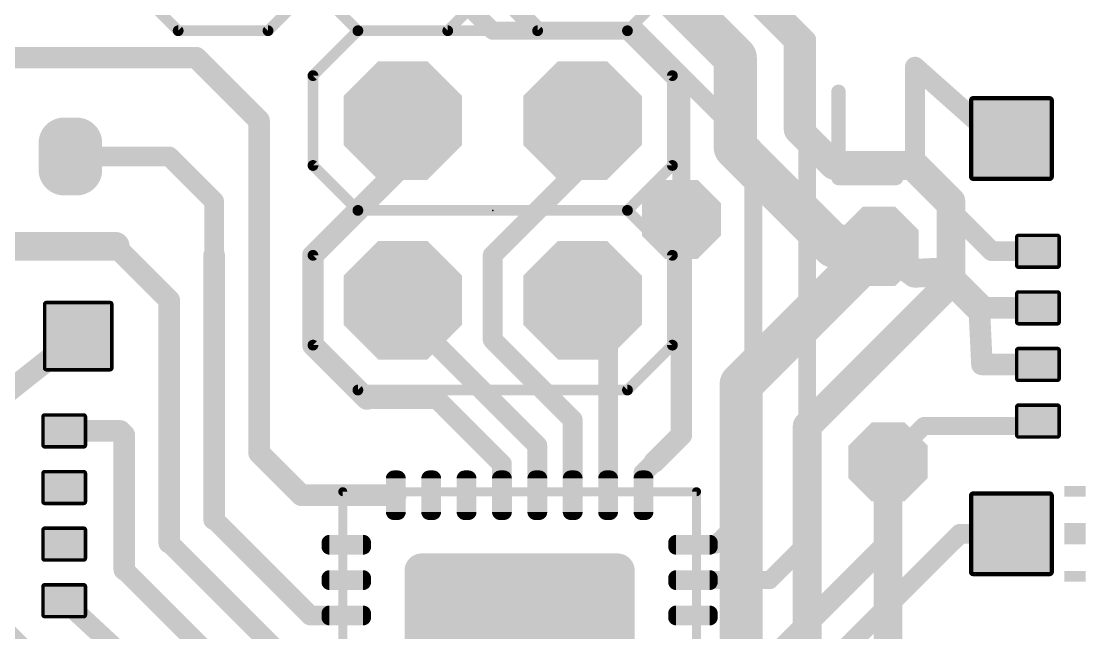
# Model space of a CAD drawing. Extents: x -20 to 130, y -23 to 56.
# Drawn here: x 12.9 to 27.94, y 35.18 to 43.82 of the extents above; entities that cross this region are included whole.
import ezdxf

# ---------------------------------------------------------------- set-up
doc = ezdxf.new("R2010")
doc.units = 0
for name, color, linetype in [('1', 22, 'CONTINUOUS'), ('16', 175, 'CONTINUOUS'), ('17', 82, 'CONTINUOUS'), ('18', 2, 'CONTINUOUS'), ('21', 253, 'CONTINUOUS'), ('23', 7, 'CONTINUOUS')]:
    doc.layers.add(name, color=color, linetype=linetype)

# ---------------------------------------------------------------- blocks, each defined once
blk = doc.blocks.new('RECT176000X143744R80')
at = {"const_width": 0.3594}
blk.add_lwpolyline([(0.3703, -0.0898), (0.3703, 0.0898, 0.4142), (0.1906, 0.2695), (-0.1906, 0.2695, 0.4142), (-0.3703, 0.0898), (-0.3703, -0.0898, 0.4142), (-0.1906, -0.2695), (0.1906, -0.2695, 0.4142)], format="xyb", close=True, dxfattribs=at)
blk.add_solid([(-0.216, -0.1152), (0.216, -0.1152), (-0.216, 0.1152), (0.216, 0.1152)])
blk = doc.blocks.new('OCTAGONP')
at = {"const_width": 0.5}
blk.add_lwpolyline([(-0.25, -0.1036), (-0.25, 0.1036), (-0.1036, 0.25), (0.1036, 0.25), (0.25, 0.1036), (0.25, -0.1036), (0.1036, -0.25), (-0.1036, -0.25), (-0.25, -0.1036), (-0.25, 0.1036)], dxfattribs=at)
blk = doc.blocks.new('RECT192000X192000R10')
at = {"const_width": 0.06}
blk.add_lwpolyline([(0.57, -0.54), (0.57, 0.54, 0.4142), (0.54, 0.57), (-0.54, 0.57, 0.4142), (-0.57, 0.54), (-0.57, -0.54, 0.4142), (-0.54, -0.57), (0.54, -0.57, 0.4142)], format="xyb", close=True, dxfattribs=at)
blk.add_solid([(-0.555, -0.555), (0.555, -0.555), (-0.555, 0.555), (0.555, 0.555)])
blk = doc.blocks.new('RECT80000X104000R20')
at = {"const_width": 0.05}
blk.add_lwpolyline([(0.225, -0.275), (0.225, 0.275, 0.4142), (0.2, 0.3), (-0.2, 0.3, 0.4142), (-0.225, 0.275), (-0.225, -0.275, 0.4142), (-0.2, -0.3), (0.2, -0.3, 0.4142)], format="xyb", close=True, dxfattribs=at)
blk.add_solid([(-0.2125, -0.2875), (0.2125, -0.2875), (-0.2125, 0.2875), (0.2125, 0.2875)])
blk = doc.blocks.new('RECT')
blk.add_solid([(-0.5, -0.5), (0.5, -0.5), (-0.5, 0.5), (0.5, 0.5)])
blk = doc.blocks.new('RECT44800X112000R80')
at = {"const_width": 0.112}
blk.add_lwpolyline([(0.084, -0.238), (0.084, 0.238, 0.4142), (0.028, 0.294), (-0.028, 0.294, 0.4142), (-0.084, 0.238), (-0.084, -0.238, 0.4142), (-0.028, -0.294), (0.028, -0.294, 0.4142)], format="xyb", close=True, dxfattribs=at)
blk.add_solid([(-0.0534, -0.2634), (0.0534, -0.2634), (-0.0534, 0.2634), (0.0534, 0.2634)])
blk = doc.blocks.new('RECT520640X520640R15')
at = {"const_width": 0.2441}
blk.add_lwpolyline([(1.505, -1.383), (1.505, 1.383, 0.4142), (1.383, 1.505), (-1.383, 1.505, 0.4142), (-1.505, 1.383), (-1.505, -1.383, 0.4142), (-1.383, -1.505), (1.383, -1.505, 0.4142)], format="xyb", close=True, dxfattribs=at)
blk.add_solid([(-1.4083, -1.4083), (1.4083, -1.4083), (-1.4083, 1.4083), (1.4083, 1.4083)])
blk = doc.blocks.new('RECT160000X160000R10')
at = {"const_width": 0.05}
blk.add_lwpolyline([(0.475, -0.45), (0.475, 0.45, 0.4142), (0.45, 0.475), (-0.45, 0.475, 0.4142), (-0.475, 0.45), (-0.475, -0.45, 0.4142), (-0.45, -0.475), (0.45, -0.475, 0.4142)], format="xyb", close=True, dxfattribs=at)
blk.add_solid([(-0.4625, -0.4625), (0.4625, -0.4625), (-0.4625, 0.4625), (0.4625, 0.4625)])
blk = doc.blocks.new('OCTAGONV')
at = {"const_width": 0.5}
blk.add_lwpolyline([(-0.25, -0.1036), (-0.25, 0.1036), (-0.1036, 0.25), (0.1036, 0.25), (0.25, 0.1036), (0.25, -0.1036), (0.1036, -0.25), (-0.1036, -0.25), (-0.25, -0.1036), (-0.25, 0.1036)], dxfattribs=at)

msp = doc.modelspace()

# ---------------------------------------------------------------- linework, layer by layer
at = {"layer": '1'}
for points, const_width in [([(24.003, 43.561), (21.336, 46.228)], 0.254), ([(19.558, 43.688), (18.288, 44.958)], 0.254), ([(21.59, 43.688), (19.558, 43.688)], 0.254), ([(23.241, 42.037), (21.59, 43.688)], 0.254), ([(24.003, 36.449), (24.003, 43.561)], 0.254), ([(12.065, 43.307), (15.367, 43.307)], 0.3048), ([(15.367, 43.307), (16.256, 42.418)], 0.3048), ([(25.527, 41.656), (25.527, 43.18)], 0.2794), ([(25.527, 43.18), (26.67, 42.164)], 0.2794), ([(16.256, 42.418), (16.256, 37.719)], 0.3048), ([(18.288, 41.783), (18.288, 42.418)], 0.3048), ([(20.828, 41.783), (20.828, 42.418)], 0.3048), ([(26.67, 42.164), (26.89, 42.164)], 0.2794), ([(23.241, 36.957), (23.241, 42.037)], 0.254), ([(14.986, 41.91), (13.589, 41.91)], 0.2794), ([(15.621, 41.275), (14.986, 41.91)], 0.2794), ([(17.018, 40.513), (18.288, 41.783)], 0.3048), ([(19.558, 40.513), (20.828, 41.783)], 0.2794), ([(26.613, 40.57), (25.527, 41.656)], 0.2794), ([(15.621, 40.513), (15.621, 41.275)], 0.2794), ([(22.225, 37.973), (22.225, 41.021)], 0.3048), ([(22.225, 41.021), (22.225, 39.497)], 0.254), ([(12.446, 40.64), (14.224, 40.64)], 0.4064), ([(14.224, 40.64), (14.986, 39.878)], 0.3048), ([(25.019, 40.64), (25.527, 40.259)], 0.4064), ([(15.621, 36.7792), (15.621, 40.513)], 0.3048), ([(17.018, 39.243), (17.018, 40.513)], 0.3048), ([(19.558, 39.3192), (19.558, 40.513)], 0.2794), ([(27.265, 40.57), (26.613, 40.57)], 0.2794), ([(25.527, 40.259), (25.927, 40.278)], 0.4064), ([(25.927, 40.278), (26.435, 39.77)], 0.4064), ([(14.986, 39.878), (14.986, 36.449)], 0.3048), ([(21.189, 39.517), (20.828, 39.878)], 0.3048), ([(18.288, 39.7256), (18.288, 39.878)], 0.2794), ([(26.435, 39.77), (27.265, 39.77)], 0.3048), ([(26.435, 39.77), (26.473, 38.97)], 0.3048), ([(20.189, 37.8246), (18.288, 39.7256)], 0.2794), ([(21.189, 37.121), (21.189, 39.517)], 0.2794), ([(12.095, 38.1), (13.7, 39.37)], 0.3048), ([(20.689, 38.1882), (19.558, 39.3192)], 0.2794), ([(17.78, 38.481), (17.018, 39.243)], 0.3048), ([(26.473, 38.97), (27.265, 38.97)], 0.3048), ([(18.7706, 38.481), (17.78, 38.481)], 0.2794), ([(19.689, 37.5626), (18.7706, 38.481)], 0.2794), ([(20.689, 37.121), (20.689, 38.1882)], 0.2794), ([(25.146, 37.592), (25.654, 38.1)], 0.254), ([(25.654, 38.1), (27.195, 38.1)], 0.254), ([(27.195, 38.1), (27.265, 38.17)], 0.3048), ([(13.502, 38.03), (14.294, 38.03)], 0.3048), ([(14.294, 38.03), (14.351, 37.973)], 0.3048), ([(14.351, 37.973), (14.351, 36.068)], 0.3048), ([(21.844, 37.592), (22.225, 37.973)], 0.3048), ([(20.189, 37.121), (20.189, 37.8246)], 0.2794), ([(16.256, 37.719), (16.854, 37.121)], 0.3048), ([(19.689, 37.121), (19.689, 37.5626)], 0.2794), ([(21.689, 37.437), (21.844, 37.592)], 0.2794), ([(25.146, 36.449), (25.146, 37.592)], 0.3048), ([(21.689, 37.121), (21.689, 37.437)], 0.2794), ([(16.854, 37.121), (18.189, 37.121)], 0.3048), ([(22.705, 36.421), (23.241, 36.957)], 0.254), ([(16.9792, 35.421), (15.621, 36.7792)], 0.2794), ([(23.507, 33.921), (26.162, 36.576)], 0.2794), ([(26.162, 36.576), (26.89, 36.576)], 0.2794), ([(14.986, 36.449), (16.514, 34.921)], 0.2794), ([(23.475, 35.921), (24.003, 36.449)], 0.254), ([(23.618, 34.921), (25.146, 36.449)], 0.3048), ([(22.389, 36.421), (22.705, 36.421)], 0.254), ([(14.351, 36.068), (15.998, 34.421)], 0.2794), ([(22.389, 35.921), (23.475, 35.921)], 0.254), ([(12.152, 35.63), (13.492, 34.29)], 0.4064), ([(13.502, 35.63), (15.338, 33.921)], 0.2794), ([(13.502, 35.63), (13.531, 35.63)], 0.254), ([(17.489, 35.421), (16.9792, 35.421)], 0.2794)]:
    msp.add_lwpolyline(points, dxfattribs=dict(at, const_width=const_width))
for points, const_width in [([(19.558, 43.7515, 1), (19.558, 43.6245)], 0.127), ([(19.5131, 43.6431, 1), (19.6029, 43.7329)], 0.127), ([(21.6349, 43.7329, 1), (21.5451, 43.6431)], 0.127), ([(21.59, 43.6245, 1), (21.59, 43.7515)], 0.127), ([(24.0665, 43.561, 1), (23.9395, 43.561)], 0.127), ([(23.9581, 43.5161, 1), (24.0479, 43.6059)], 0.127), ([(15.4209, 43.3609, 1), (15.3131, 43.2531)], 0.1524), ([(15.367, 43.2308, 1), (15.367, 43.3832)], 0.1524), ([(25.5734, 43.2322, 1), (25.4806, 43.1278)], 0.1397), ([(25.5968, 43.18, 1), (25.4572, 43.18)], 0.1397), ([(16.3322, 42.418, 1), (16.1798, 42.418)], 0.1524), ([(16.2021, 42.3641, 1), (16.3099, 42.4719)], 0.1524), ([(18.3642, 42.418, 1), (18.2118, 42.418)], 0.1524), ([(20.9042, 42.418, 1), (20.7518, 42.418)], 0.1524), ([(26.67, 42.2339, 1), (26.67, 42.0941)], 0.1397), ([(26.6236, 42.1118, 1), (26.7164, 42.2162)], 0.1397), ([(26.89, 42.0941, 1), (26.89, 42.2339)], 0.1397), ([(23.3045, 42.037, 1), (23.1775, 42.037)], 0.127), ([(23.1961, 41.9921, 1), (23.2859, 42.0819)], 0.127), ([(13.589, 41.9799, 1), (13.589, 41.8402)], 0.1397), ([(15.0354, 41.9594, 1), (14.9366, 41.8606)], 0.1397), ([(14.986, 41.8402, 1), (14.986, 41.9799)], 0.1397), ([(18.2118, 41.783, 1), (18.3642, 41.783)], 0.1524), ([(18.3419, 41.7291, 1), (18.2341, 41.8369)], 0.1524), ([(20.7518, 41.783, 1), (20.9042, 41.783)], 0.1524), ([(20.8774, 41.7336, 1), (20.7786, 41.8324)], 0.1397), ([(25.5764, 41.7054, 1), (25.4776, 41.6066)], 0.1397), ([(25.4572, 41.656, 1), (25.5968, 41.656)], 0.1397), ([(15.6909, 41.275, 1), (15.5511, 41.275)], 0.1397), ([(15.5716, 41.2256, 1), (15.6704, 41.3244)], 0.1397), ([(22.3012, 41.021, 1), (22.1488, 41.021)], 0.1524), ([(22.2885, 41.021, 1), (22.1615, 41.021)], 0.127), ([(14.2779, 40.6939, 1), (14.1701, 40.5861)], 0.1524), ([(14.224, 40.5384, 1), (14.224, 40.7416)], 0.2032), ([(25.08, 40.7213, 1), (24.958, 40.5587)], 0.2032), ([(15.6972, 40.513, 1), (15.5448, 40.513)], 0.1524), ([(17.0942, 40.513, 1), (16.9418, 40.513)], 0.1524), ([(16.9641, 40.5669, 1), (17.0719, 40.4591)], 0.1524), ([(19.5086, 40.5624, 1), (19.6074, 40.4636)], 0.1397), ([(19.6278, 40.513, 1), (19.4882, 40.513)], 0.1397), ([(26.613, 40.6399, 1), (26.613, 40.5001)], 0.1397), ([(26.5636, 40.5206, 1), (26.6624, 40.6194)], 0.1397), ([(27.265, 40.5001, 1), (27.265, 40.6399)], 0.1397), ([(15.5511, 40.513, 1), (15.6909, 40.513)], 0.1397), ([(25.9988, 40.3498, 1), (25.8552, 40.2062)], 0.2032), ([(25.9318, 40.1765, 1), (25.9222, 40.3795)], 0.2032), ([(25.5222, 40.3605, 1), (25.5318, 40.1575)], 0.2032), ([(25.466, 40.1777, 1), (25.588, 40.3403)], 0.2032), ([(15.0622, 39.878, 1), (14.9098, 39.878)], 0.1524), ([(20.8819, 39.9319, 1), (20.7741, 39.8241)], 0.1524), ([(14.9321, 39.8241, 1), (15.0399, 39.9319)], 0.1524), ([(18.3578, 39.878, 1), (18.2182, 39.878)], 0.1397), ([(26.3632, 39.6982, 1), (26.5068, 39.8418)], 0.2032), ([(26.435, 39.8462, 1), (26.435, 39.6938)], 0.1524), ([(26.5111, 39.7736, 1), (26.3589, 39.7664)], 0.1524), ([(27.265, 39.6938, 1), (27.265, 39.8462)], 0.1524), ([(18.3374, 39.775, 1), (18.2386, 39.6762)], 0.1397), ([(18.2182, 39.7256, 1), (18.3578, 39.7256)], 0.1397), ([(21.2588, 39.517, 1), (21.1192, 39.517)], 0.1397), ([(21.1351, 39.4631, 1), (21.2429, 39.5709)], 0.1524), ([(13.7473, 39.3102, 1), (13.6527, 39.4298)], 0.1524), ([(19.6074, 39.3686, 1), (19.5086, 39.2698)], 0.1397), ([(22.1615, 39.497, 1), (22.2885, 39.497)], 0.127), ([(17.0719, 39.2969, 1), (16.9641, 39.1891)], 0.1524), ([(16.9418, 39.243, 1), (17.0942, 39.243)], 0.1524), ([(19.4882, 39.3192, 1), (19.6278, 39.3192)], 0.1397), ([(26.473, 39.0462, 1), (26.473, 38.8938)], 0.1524), ([(27.265, 38.8938, 1), (27.265, 39.0462)], 0.1524), ([(26.3969, 38.9664, 1), (26.5491, 38.9736)], 0.1524), ([(17.78, 38.5509, 1), (17.78, 38.4111)], 0.1397), ([(17.7261, 38.4271, 1), (17.8339, 38.5349)], 0.1524), ([(18.82, 38.5304, 1), (18.7212, 38.4316)], 0.1397), ([(18.7706, 38.4111, 1), (18.7706, 38.5509)], 0.1397), ([(20.7588, 38.1882, 1), (20.6192, 38.1882)], 0.1397), ([(20.6396, 38.1388, 1), (20.7384, 38.2376)], 0.1397), ([(25.654, 38.1635, 1), (25.654, 38.0365)], 0.127), ([(25.6989, 38.0551, 1), (25.6091, 38.1449)], 0.127), ([(27.1411, 38.1539, 1), (27.2489, 38.0461)], 0.1524), ([(27.195, 38.0365, 1), (27.195, 38.1635)], 0.127), ([(27.3189, 38.1161, 1), (27.2111, 38.2239)], 0.1524), ([(13.502, 38.1062, 1), (13.502, 37.9538)], 0.1524), ([(14.3479, 38.0839, 1), (14.2401, 37.9761)], 0.1524), ([(14.4272, 37.973, 1), (14.2748, 37.973)], 0.1524), ([(14.294, 37.9538, 1), (14.294, 38.1062)], 0.1524), ([(14.2971, 37.9191, 1), (14.4049, 38.0269)], 0.1524), ([(22.2789, 37.9191, 1), (22.1711, 38.0269)], 0.1524), ([(20.2588, 37.8246, 1), (20.1192, 37.8246)], 0.1397), ([(20.1396, 37.7752, 1), (20.2384, 37.874)], 0.1397), ([(22.1488, 37.973, 1), (22.3012, 37.973)], 0.1524), ([(16.3099, 37.7729, 1), (16.2021, 37.6651)], 0.1524), ([(16.1798, 37.719, 1), (16.3322, 37.719)], 0.1524), ([(19.7588, 37.5626, 1), (19.6192, 37.5626)], 0.1397), ([(19.6396, 37.5132, 1), (19.7384, 37.612)], 0.1397), ([(21.7901, 37.6459, 1), (21.8979, 37.5381)], 0.1524), ([(21.8934, 37.5426, 1), (21.7946, 37.6414)], 0.1397), ([(25.2222, 37.592, 1), (25.0698, 37.592)], 0.1524), ([(25.1011, 37.6369, 1), (25.1909, 37.5471)], 0.127), ([(21.6396, 37.4864, 1), (21.7384, 37.3876)], 0.1397), ([(21.7588, 37.437, 1), (21.6192, 37.437)], 0.1397), ([(16.854, 37.1972, 1), (16.854, 37.0448)], 0.1524), ([(16.8001, 37.0671, 1), (16.9079, 37.1749)], 0.1524), ([(18.189, 37.0448, 1), (18.189, 37.1972)], 0.1524), ([(19.6192, 37.121, 1), (19.7588, 37.121)], 0.1397), ([(20.1192, 37.121, 1), (20.2588, 37.121)], 0.1397), ([(20.6192, 37.121, 1), (20.7588, 37.121)], 0.1397), ([(21.1192, 37.121, 1), (21.2588, 37.121)], 0.1397), ([(21.6192, 37.121, 1), (21.7588, 37.121)], 0.1397), ([(23.1775, 36.957, 1), (23.3045, 36.957)], 0.127), ([(23.2859, 36.9121, 1), (23.1961, 37.0019)], 0.127), ([(15.6704, 36.8286, 1), (15.5716, 36.7298)], 0.1397), ([(15.5448, 36.7792, 1), (15.6972, 36.7792)], 0.1524), ([(26.162, 36.6459, 1), (26.162, 36.5061)], 0.1397), ([(26.2114, 36.5266, 1), (26.1126, 36.6254)], 0.1397), ([(26.89, 36.5061, 1), (26.89, 36.6459)], 0.1397), ([(15.0354, 36.4984, 1), (14.9366, 36.3996)], 0.1397), ([(24.0479, 36.4041, 1), (23.9581, 36.4939)], 0.127), ([(25.1999, 36.3951, 1), (25.0921, 36.5029)], 0.1524), ([(14.9098, 36.449, 1), (15.0622, 36.449)], 0.1524), ([(22.389, 36.4845, 1), (22.389, 36.3575)], 0.127), ([(22.6601, 36.4659, 1), (22.7499, 36.3761)], 0.127), ([(22.705, 36.3575, 1), (22.705, 36.4845)], 0.127), ([(23.9395, 36.449, 1), (24.0665, 36.449)], 0.127), ([(25.0698, 36.449, 1), (25.2222, 36.449)], 0.1524), ([(14.2748, 36.068, 1), (14.4272, 36.068)], 0.1524), ([(14.4004, 36.1174, 1), (14.3016, 36.0186)], 0.1397), ([(22.389, 35.9845, 1), (22.389, 35.8575)], 0.127), ([(23.4301, 35.9659, 1), (23.5199, 35.8761)], 0.127), ([(23.475, 35.8575, 1), (23.475, 35.9845)], 0.127), ([(13.5496, 35.6811, 1), (13.4544, 35.5789)], 0.1397), ([(13.502, 35.6935, 1), (13.502, 35.5665)], 0.127), ([(13.531, 35.5665, 1), (13.531, 35.6935)], 0.127), ([(16.9792, 35.4909, 1), (16.9792, 35.3511)], 0.1397), ([(16.9298, 35.3716, 1), (17.0286, 35.4704)], 0.1397), ([(17.489, 35.3511, 1), (17.489, 35.4909)], 0.1397)]:
    msp.add_lwpolyline(points, format="xyb", dxfattribs=dict(at, const_width=const_width))
at = {"layer": '16'}
for points, const_width in [([(22.987, 43.307), (21.717, 44.577)], 0.6096), ([(23.876, 43.561), (22.86, 44.577)], 0.4064), ([(20.193, 43.688), (19.558, 44.323)], 0.254), ([(21.463, 43.688), (20.193, 43.688)], 0.254), ([(22.225, 42.926), (21.463, 43.688)], 0.254), ([(23.876, 42.291), (23.876, 43.561)], 0.4064), ([(22.987, 42.037), (22.987, 43.307)], 0.6096), ([(22.225, 41.021), (22.225, 42.926)], 0.254), ([(24.384, 41.783), (23.876, 42.291)], 0.4064), ([(24.384, 40.64), (22.987, 42.037)], 0.6096), ([(25.527, 41.783), (24.384, 41.783)], 0.4064), ([(26.035, 41.275), (25.527, 41.783)], 0.4064), ([(26.035, 40.132), (26.035, 41.275)], 0.4064), ([(23.0708, 38.6918), (25.019, 40.64)], 0.6096), ([(25.019, 40.64), (24.384, 40.64)], 0.6096), ([(24.003, 38.1), (26.035, 40.132)], 0.4064), ([(23.0708, 29.6749), (23.0708, 38.6918)], 0.6096), ([(24.003, 30.226), (24.003, 38.1)], 0.4064), ([(25.146, 37.592), (25.146, 30.607)], 0.4064)]:
    msp.add_lwpolyline(points, dxfattribs=dict(at, const_width=const_width))
for points, const_width in [([(20.193, 43.7515, 1), (20.193, 43.6245)], 0.127), ([(20.1481, 43.6431, 1), (20.2379, 43.7329)], 0.127), ([(21.5079, 43.7329, 1), (21.4181, 43.6431)], 0.127), ([(21.463, 43.6245, 1), (21.463, 43.7515)], 0.127), ([(23.9776, 43.561, 1), (23.7744, 43.561)], 0.2032), ([(23.8042, 43.4892, 1), (23.9478, 43.6328)], 0.2032), ([(23.1394, 43.307, 1), (22.8346, 43.307)], 0.3048), ([(22.8792, 43.1992, 1), (23.0948, 43.4148)], 0.3048), ([(22.2885, 42.926, 1), (22.1615, 42.926)], 0.127), ([(22.1801, 42.8811, 1), (22.2699, 42.9709)], 0.127), ([(23.9478, 42.3628, 1), (23.8042, 42.2192)], 0.2032), ([(23.0948, 42.1448, 1), (22.8792, 41.9292)], 0.3048), ([(23.7744, 42.291, 1), (23.9776, 42.291)], 0.2032), ([(22.8346, 42.037, 1), (23.1394, 42.037)], 0.3048), ([(24.384, 41.8846, 1), (24.384, 41.6814)], 0.2032), ([(25.5988, 41.8548, 1), (25.4552, 41.7112)], 0.2032), ([(25.527, 41.6814, 1), (25.527, 41.8846)], 0.2032), ([(24.3122, 41.7112, 1), (24.4558, 41.8548)], 0.2032), ([(26.1366, 41.275, 1), (25.9334, 41.275)], 0.2032), ([(25.9632, 41.2032, 1), (26.1068, 41.3468)], 0.2032), ([(22.1615, 41.021, 1), (22.2885, 41.021)], 0.127), ([(24.384, 40.7924, 1), (24.384, 40.4876)], 0.3048), ([(25.1268, 40.5322, 1), (24.9112, 40.7478)], 0.3048), ([(25.019, 40.4876, 1), (25.019, 40.7924)], 0.3048), ([(24.2762, 40.5322, 1), (24.4918, 40.7478)], 0.3048), ([(26.1068, 40.0602, 1), (25.9632, 40.2038)], 0.2032), ([(25.9334, 40.132, 1), (26.1366, 40.132)], 0.2032), ([(23.2232, 38.6918, 1), (22.9184, 38.6918)], 0.3048), ([(22.963, 38.7996, 1), (23.1786, 38.584)], 0.3048), ([(24.1046, 38.1, 1), (23.9014, 38.1)], 0.2032), ([(23.9312, 38.1718, 1), (24.0748, 38.0282)], 0.2032), ([(25.2476, 37.592, 1), (25.0444, 37.592)], 0.2032)]:
    msp.add_lwpolyline(points, format="xyb", dxfattribs=dict(at, const_width=const_width))
at = {"layer": '21'}
for points, const_width in [([(15.113, 43.688), (14.478, 44.323)], 0.1524), ([(17.018, 44.323), (16.383, 43.688)], 0.1524), ([(17.653, 43.688), (17.018, 44.323)], 0.1524), ([(19.558, 44.323), (18.923, 43.688)], 0.1524), ([(20.193, 43.688), (19.558, 44.323)], 0.1524), ([(22.098, 44.323), (21.463, 43.688)], 0.1524), ([(16.383, 43.688), (15.113, 43.688)], 0.1524), ([(17.018, 43.053), (17.653, 43.688)], 0.1524), ([(18.923, 43.688), (17.653, 43.688)], 0.1524), ([(17.653, 43.688), (21.463, 43.688)], 0.1524), ([(21.463, 43.688), (20.193, 43.688)], 0.1524), ([(22.098, 43.053), (21.463, 43.688)], 0.1524), ([(17.018, 41.783), (17.018, 43.053)], 0.1524), ([(22.098, 41.783), (22.098, 43.053)], 0.1524), ([(24.4459, 42.8254), (24.4459, 41.6052)], 0.2032), ([(17.653, 41.148), (17.018, 41.783)], 0.1524), ([(21.463, 41.148), (22.098, 41.783)], 0.1524), ([(24.4459, 41.6052), (25.2594, 41.6052)], 0.2032), ([(17.018, 40.513), (17.653, 41.148)], 0.1524), ([(17.653, 41.148), (21.463, 41.148)], 0.1524), ([(22.098, 40.513), (21.463, 41.148)], 0.1524), ([(17.018, 39.243), (17.018, 40.513)], 0.1524), ([(22.098, 39.243), (22.098, 40.513)], 0.1524), ([(17.653, 38.608), (17.018, 39.243)], 0.1524), ([(21.463, 38.608), (22.098, 39.243)], 0.1524), ([(21.463, 38.608), (17.653, 38.608)], 0.1524), ([(22.439, 37.171), (17.439, 37.171)], 0.127), ([(17.439, 37.171), (17.439, 32.4885)], 0.127), ([(22.439, 32.171), (22.439, 37.171)], 0.127)]:
    msp.add_lwpolyline(points, dxfattribs=dict(at, const_width=const_width))
for points, const_width in [([(15.113, 43.7261, 1), (15.113, 43.6499)], 0.0762), ([(15.0861, 43.6611, 1), (15.1399, 43.7149)], 0.0762), ([(16.3561, 43.7149, 1), (16.4099, 43.6611)], 0.0762), ([(16.383, 43.6499, 1), (16.383, 43.7261)], 0.0762), ([(17.653, 43.7261, 1), (17.653, 43.6499)], 0.0762), ([(17.653, 43.7261, 1), (17.653, 43.6499)], 0.0762), ([(17.6799, 43.6611, 1), (17.6261, 43.7149)], 0.0762), ([(17.6261, 43.6611, 1), (17.6799, 43.7149)], 0.0762), ([(18.8961, 43.7149, 1), (18.9499, 43.6611)], 0.0762), ([(18.923, 43.6499, 1), (18.923, 43.7261)], 0.0762), ([(20.193, 43.7261, 1), (20.193, 43.6499)], 0.0762), ([(20.1661, 43.6611, 1), (20.2199, 43.7149)], 0.0762), ([(21.4899, 43.7149, 1), (21.4361, 43.6611)], 0.0762), ([(21.4361, 43.7149, 1), (21.4899, 43.6611)], 0.0762), ([(21.463, 43.6499, 1), (21.463, 43.7261)], 0.0762), ([(21.463, 43.6499, 1), (21.463, 43.7261)], 0.0762), ([(17.0561, 43.053, 1), (16.9799, 43.053)], 0.0762), ([(16.9911, 43.0799, 1), (17.0449, 43.0261)], 0.0762), ([(22.1361, 43.053, 1), (22.0599, 43.053)], 0.0762), ([(22.0711, 43.0261, 1), (22.1249, 43.0799)], 0.0762), ([(24.4967, 42.8254, 1), (24.3951, 42.8254)], 0.1016), ([(17.0449, 41.8099, 1), (16.9911, 41.7561)], 0.0762), ([(22.1249, 41.7561, 1), (22.0711, 41.8099)], 0.0762), ([(16.9799, 41.783, 1), (17.0561, 41.783)], 0.0762), ([(22.0599, 41.783, 1), (22.1361, 41.783)], 0.0762), ([(24.4459, 41.656, 1), (24.4459, 41.5544)], 0.1016), ([(25.2594, 41.5544, 1), (25.2594, 41.656)], 0.1016), ([(24.3951, 41.6052, 1), (24.4967, 41.6052)], 0.1016), ([(17.653, 41.1861, 1), (17.653, 41.1099)], 0.0762), ([(17.6799, 41.1211, 1), (17.6261, 41.1749)], 0.0762), ([(21.4899, 41.1749, 1), (21.4361, 41.1211)], 0.0762), ([(21.463, 41.1099, 1), (21.463, 41.1861)], 0.0762), ([(17.6261, 41.1211, 1), (17.6799, 41.1749)], 0.0762), ([(21.4361, 41.1749, 1), (21.4899, 41.1211)], 0.0762), ([(17.0561, 40.513, 1), (16.9799, 40.513)], 0.0762), ([(16.9911, 40.5399, 1), (17.0449, 40.4861)], 0.0762), ([(22.1361, 40.513, 1), (22.0599, 40.513)], 0.0762), ([(22.0711, 40.4861, 1), (22.1249, 40.5399)], 0.0762), ([(16.9799, 39.243, 1), (17.0561, 39.243)], 0.0762), ([(17.0449, 39.2699, 1), (16.9911, 39.2161)], 0.0762), ([(22.0599, 39.243, 1), (22.1361, 39.243)], 0.0762), ([(22.1249, 39.2161, 1), (22.0711, 39.2699)], 0.0762), ([(17.653, 38.6461, 1), (17.653, 38.5699)], 0.0762), ([(17.6261, 38.5811, 1), (17.6799, 38.6349)], 0.0762), ([(21.4361, 38.6349, 1), (21.4899, 38.5811)], 0.0762), ([(21.463, 38.5699, 1), (21.463, 38.6461)], 0.0762), ([(17.439, 37.2028, 1), (17.439, 37.1392)], 0.0635), ([(17.4707, 37.171, 1), (17.4073, 37.171)], 0.0635), ([(22.4707, 37.171, 1), (22.4073, 37.171)], 0.0635), ([(22.439, 37.1392, 1), (22.439, 37.2028)], 0.0635)]:
    msp.add_lwpolyline(points, format="xyb", dxfattribs=dict(at, const_width=const_width))
at = {"layer": '23'}
msp.add_point((19.558, 41.148), dxfattribs=at)

# ---------------------------------------------------------------- block references
at = {"layer": '1'}
for name, p, rotation in [('RECT192000X192000R10', (26.89, 42.164), 270), ('RECT176000X143744R80', (13.589, 41.91), 270), ('RECT80000X104000R20', (27.265, 40.57), 270), ('RECT80000X104000R20', (27.265, 39.77), 270), ('RECT160000X160000R10', (13.7, 39.37), 180), ('RECT80000X104000R20', (27.265, 38.97), 270), ('RECT80000X104000R20', (27.265, 38.17), 270), ('RECT80000X104000R20', (13.502, 38.03), 90), ('RECT80000X104000R20', (13.502, 37.23), 90), ('RECT44800X112000R80', (18.189, 37.121), 180), ('RECT44800X112000R80', (18.689, 37.121), 180), ('RECT44800X112000R80', (19.189, 37.121), 180), ('RECT44800X112000R80', (19.689, 37.121), 180), ('RECT44800X112000R80', (20.189, 37.121), 180), ('RECT44800X112000R80', (20.689, 37.121), 180), ('RECT44800X112000R80', (21.189, 37.121), 180), ('RECT44800X112000R80', (21.689, 37.121), 180), ('RECT192000X192000R10', (26.89, 36.576), 90), ('RECT80000X104000R20', (13.502, 36.43), 90), ('RECT44800X112000R80', (17.489, 36.421), 270), ('RECT44800X112000R80', (22.389, 36.421), 270), ('RECT520640X520640R15', (19.939, 34.671), 270), ('RECT44800X112000R80', (17.489, 35.921), 270), ('RECT44800X112000R80', (22.389, 35.921), 270), ('RECT80000X104000R20', (13.502, 35.63), 90), ('RECT44800X112000R80', (17.489, 35.421), 270), ('RECT44800X112000R80', (22.389, 35.421), 270)]:
    msp.add_blockref(name, p, dxfattribs=dict(at, rotation=rotation))
at = {"layer": '17', "xscale": 1.6764, "yscale": 1.6764, "rotation": 90}
for p in [(18.288, 42.418), (18.288, 42.418), (20.828, 42.418), (20.828, 42.418), (18.288, 39.878), (18.288, 39.878), (20.828, 39.878), (20.828, 39.878)]:
    msp.add_blockref('OCTAGONP', p, dxfattribs=at)
at = {"layer": '18', "xscale": 1.1176, "yscale": 1.1176}
for p in [(22.225, 41.021), (22.225, 41.021), (25.019, 40.64), (25.019, 40.64), (25.146, 37.592), (25.146, 37.592)]:
    msp.add_blockref('OCTAGONV', p, dxfattribs=at)
at = {"layer": '21', "yscale": 0.3, "rotation": 90}
for p, xscale in [((27.79, 37.176), 0.15), ((27.79, 36.576), 0.3), ((27.79, 35.976), 0.15)]:
    msp.add_blockref('RECT', p, dxfattribs=dict(at, xscale=xscale))

doc.saveas('drawing.dxf')
